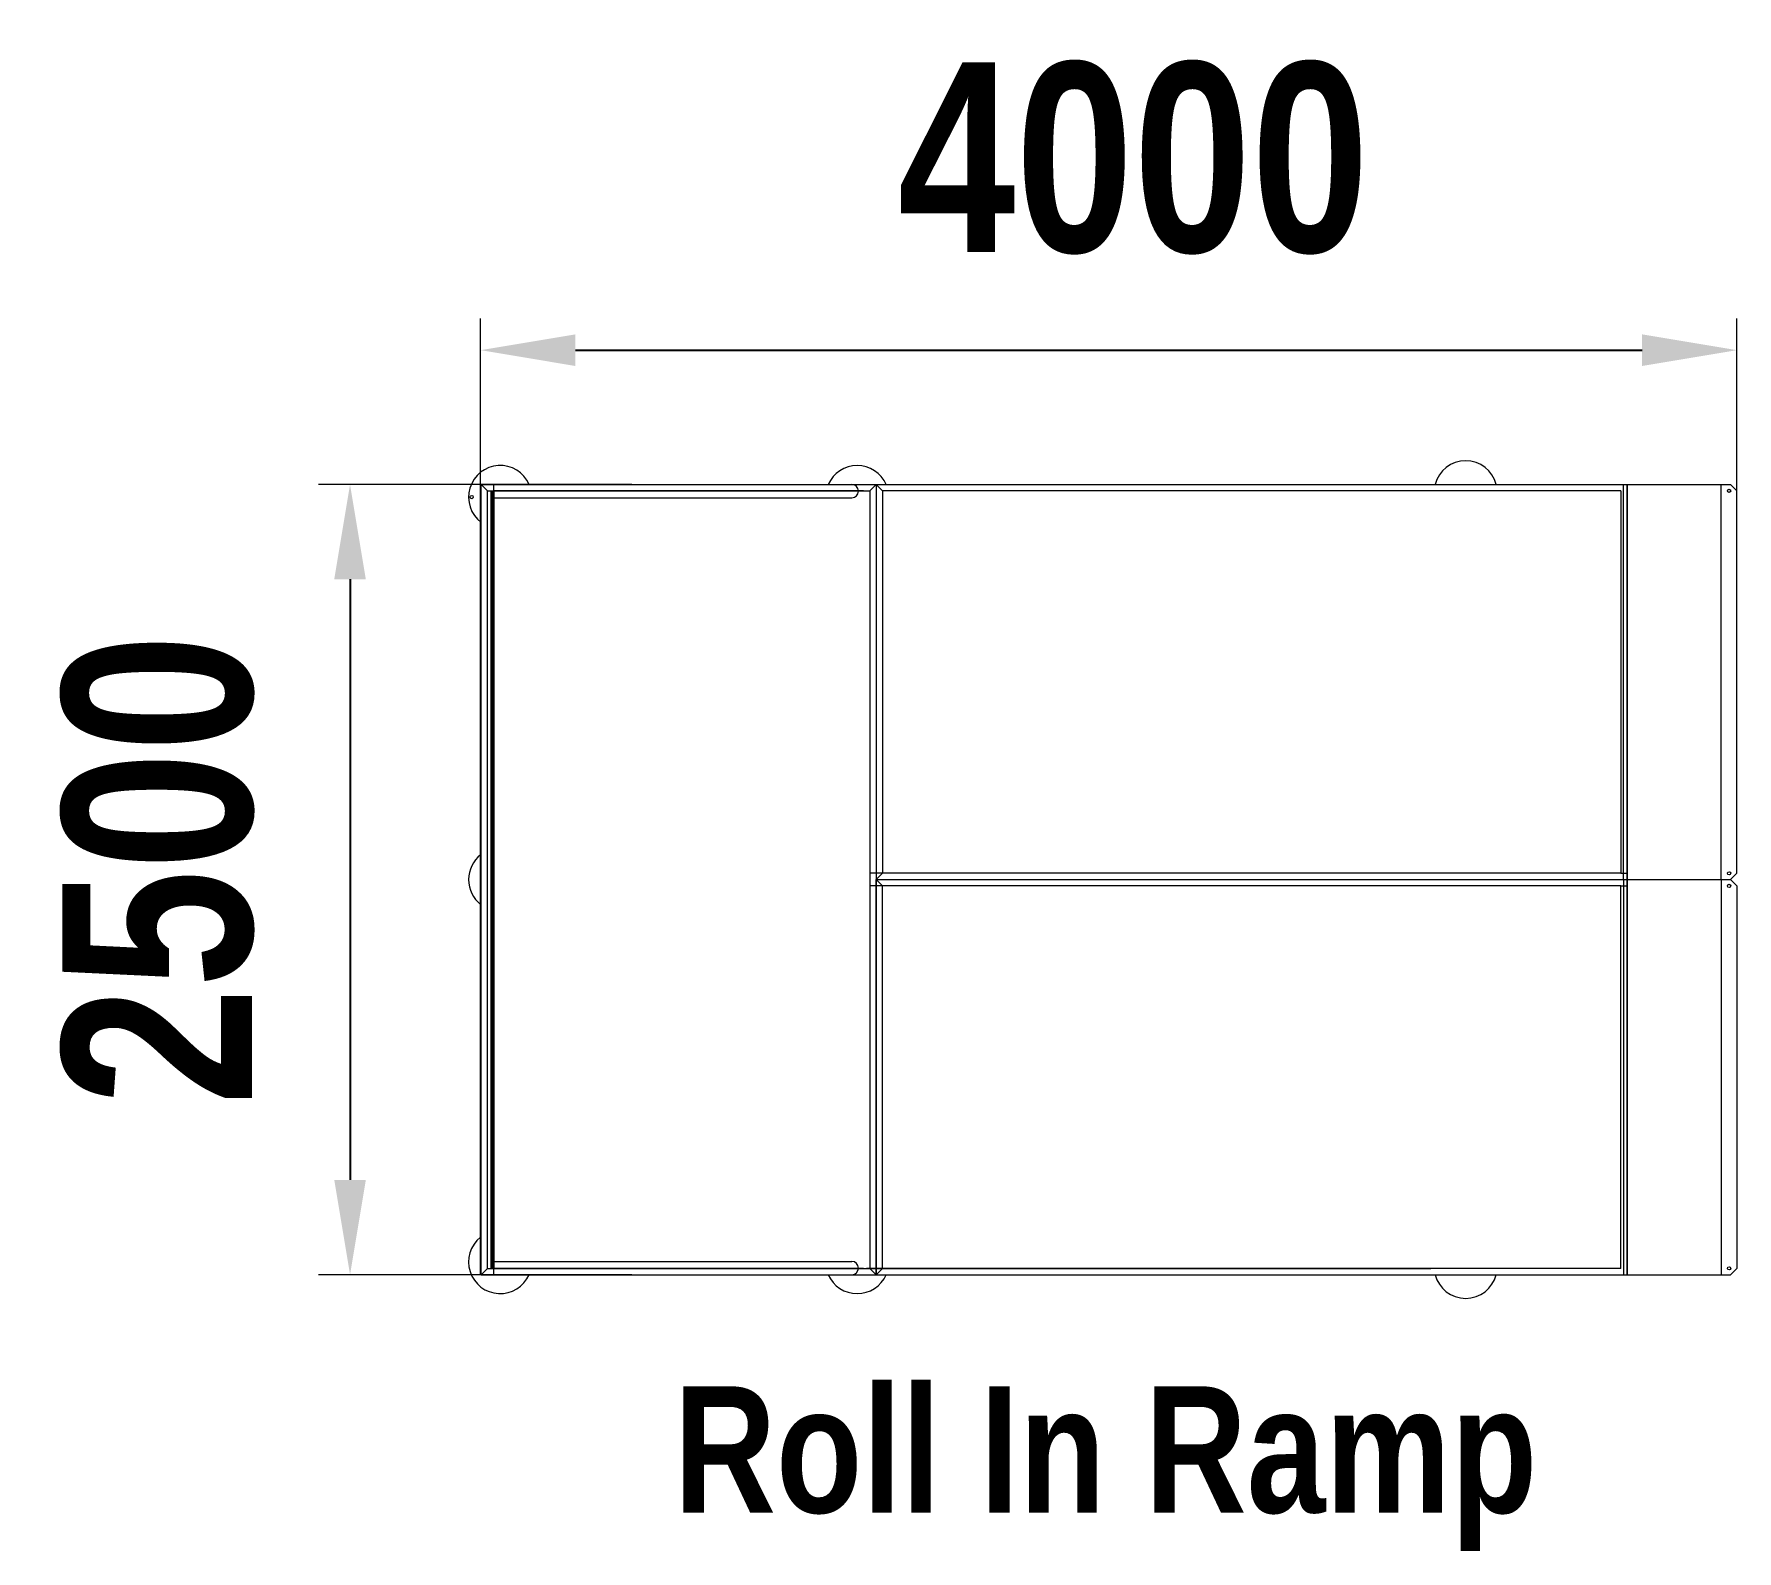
# Model space of a CAD drawing. Header units: millimetres. Extents: x 29159 to 34548, y -3860 to 939.
import ezdxf

# ---------------------------------------------------------------- set-up
doc = ezdxf.new("R2010")
doc.units = ezdxf.units.MM
doc.layers.add('DiKom', color=7, linetype='Continuous')
doc.styles.add('style1', font='arialbd.ttf', dxfattribs={"width": 0.8})
doc.dimstyles.new('1-50', dxfattribs={"dimtxt": 600, "dimasz": 300, "dimexe": 100, "dimexo": 0, "dimgap": 300, "dimtad": 1, "dimtxsty": 'style1', "dimcen": 200, "dimclrd": 7, "dimclre": 7, "dimclrt": 7, "dimadec": 1, "dimazin": 2, "dimtfac": 1, "dimtmove": 0, "dimatfit": 2, "dimfxl": 1, "dimlwd": 25, "dimlwe": 18, "dimarcsym": 0})

# ---------------------------------------------------------------- blocks, each defined once
blk = doc.blocks.new('*D18')
at = {"layer": 'Defpoints', "color": 0, "transparency": 16777216}
for p in [(34548.1, -60.9), (30571.9, -762.1), (34548.1, -762.1)]:
    blk.add_point(p, dxfattribs=at)
at = {"layer": 'DiKom', "color": 7, "lineweight": 18, "transparency": 16777216}
for p, q in [((30571.9, -762.1), (30571.9, 39.1)), ((34548.1, -762.1), (34548.1, 39.1))]:
    blk.add_line(p, q, dxfattribs=at)
at = {"layer": 'DiKom', "color": 7, "lineweight": 25, "transparency": 16777216}
blk.add_line((30871.9, -60.9), (34248.1, -60.9), dxfattribs=at)
at = {"layer": 'DiKom', "color": 7, "transparency": 16777216}
for points in [[(30871.9, -10.9), (30871.9, -110.9), (30571.9, -60.9)], [(34248.1, -10.9), (34248.1, -110.9), (34548.1, -60.9)]]:
    blk.add_solid(points, dxfattribs=at)
at = {"layer": 'DiKom', "color": 7, "transparency": 16777216, "insert": (32638.1, 545.4), "char_height": 600, "attachment_point": 5, "style": 'style1'}
blk.add_mtext('4000', dxfattribs=at)
blk = doc.blocks.new('*D19')
at = {"layer": 'Defpoints', "color": 0, "transparency": 16777216}
for p in [(31050.8, -485.8), (30158.8, -2985.8), (31050.8, -2985.8)]:
    blk.add_point(p, dxfattribs=at)
at = {"layer": 'DiKom', "color": 7, "lineweight": 18, "transparency": 16777216}
for p, q in [((31050.8, -485.8), (30058.8, -485.8)), ((31050.8, -2985.8), (30058.8, -2985.8))]:
    blk.add_line(p, q, dxfattribs=at)
at = {"layer": 'DiKom', "color": 7, "lineweight": 25, "transparency": 16777216}
blk.add_line((30158.8, -785.8), (30158.8, -2685.8), dxfattribs=at)
at = {"layer": 'DiKom', "color": 7, "transparency": 16777216}
for points in [[(30108.8, -785.8), (30208.8, -785.8), (30158.8, -485.8)], [(30108.8, -2685.8), (30208.8, -2685.8), (30158.8, -2985.8)]]:
    blk.add_solid(points, dxfattribs=at)
at = {"layer": 'DiKom', "color": 7, "transparency": 16777216, "insert": (29552.5, -1704.6), "char_height": 600, "attachment_point": 5, "rotation": 90, "style": 'style1'}
blk.add_mtext('2500', dxfattribs=at)

msp = doc.modelspace()

# ---------------------------------------------------------------- linework, layer by layer
at = {"layer": 'DiKom', "color": 7, "linetype": 'Continuous', "lineweight": 15}
for p, q in [((30571.909, -2982.767), (30571.909, -488.767)), ((30593.909, -505.767), (30573.909, -485.767)), ((30573.909, -485.767), (31823.909, -485.767)), ((30573.909, -2985.767), (30573.909, -485.767)), ((30574.909, -485.767), (30610.909, -485.767)), ((30593.909, -505.767), (31803.909, -505.767)), ((30593.909, -2965.767), (30593.909, -505.767)), ((30603.909, -505.767), (30603.909, -2965.767)), ((30608.909, -505.767), (30608.909, -2965.767)), ((30613.909, -485.767), (31746.92, -485.767)), ((30613.909, -2982.767), (30613.909, -488.767)), ((31783.909, -505.767), (30613.909, -505.767)), ((30613.909, -505.767), (30613.909, -2965.767)), ((30613.909, -527.767), (31746.92, -527.767)), ((31803.909, -505.767), (31823.909, -485.767)), ((31803.909, -505.767), (31803.909, -2965.767)), ((31823.909, -485.767), (31823.909, -2985.767)), ((31823.909, -485.767), (34200.687, -485.767)), ((31823.909, -485.767), (31843.909, -505.767)), ((31823.909, -485.767), (31823.909, -1735.767)), ((31843.909, -505.767), (31843.909, -1715.767)), ((34180.993, -505.767), (31843.909, -505.767)), ((34180.993, -505.767), (34180.993, -1715.767)), ((34189.568, -1735.767), (34189.568, -485.767)), ((34189.568, -485.767), (34528.1, -485.767)), ((34200.687, -1735.767), (34200.687, -485.767)), ((34200.687, -485.767), (34200.687, -1735.767)), ((34498.44, -1735.767), (34498.44, -485.767)), ((34528.1, -485.767), (34548.1, -505.767)), ((34548.1, -1715.767), (34548.1, -505.767)), ((34548.1, -1710.767), (34548.1, -510.767)), ((30613.909, -1713.767), (30613.909, -547.767)), ((30613.909, -1711.767), (30613.909, -589.665)), ((32534.392, -1715.767), (31803.909, -1715.767)), ((31823.909, -1735.767), (31843.909, -1715.767)), ((34180.993, -1715.767), (31843.909, -1715.767)), ((34180.993, -1715.767), (34200.687, -1715.767)), ((34528.1, -1735.767), (34548.1, -1715.767)), ((30613.909, -2923.767), (30613.909, -1757.767)), ((30613.909, -1759.767), (30613.909, -2881.869)), ((32534.392, -1755.767), (31803.909, -1755.767)), ((31823.909, -1735.767), (34200.687, -1735.767)), ((31823.909, -1735.767), (34200.687, -1735.767)), ((31823.909, -1735.767), (31843.909, -1755.767)), ((31823.909, -2985.767), (31823.909, -1735.767)), ((31843.909, -2965.767), (31843.909, -1755.767)), ((34180.993, -1755.767), (31843.909, -1755.767)), ((34180.993, -2965.767), (34180.993, -1755.767)), ((34180.993, -1755.767), (34200.687, -1755.767)), ((34189.568, -1735.767), (34528.1, -1735.767)), ((34189.568, -1735.767), (34189.568, -2985.767)), ((34189.568, -1735.767), (34528.1, -1735.767)), ((34200.687, -1735.767), (34200.687, -2985.767)), ((34200.687, -2985.767), (34200.687, -1735.767)), ((34498.44, -1735.767), (34498.44, -2985.767)), ((34528.1, -1735.767), (34548.1, -1755.767)), ((34548.1, -1755.767), (34548.1, -2965.767)), ((34548.1, -1760.767), (34548.1, -2960.767)), ((30613.909, -2943.767), (31746.92, -2943.767)), ((30593.909, -2965.767), (30573.909, -2985.767)), ((30573.909, -2985.767), (31823.909, -2985.767)), ((30574.909, -2985.767), (30610.909, -2985.767)), ((30593.909, -2965.767), (31803.909, -2965.767)), ((31783.909, -2965.767), (30613.909, -2965.767)), ((30613.909, -2965.767), (33579.568, -2965.767)), ((30613.909, -2985.767), (31746.92, -2985.767)), ((32534.392, -2965.767), (31792.909, -2965.767)), ((31803.909, -2965.767), (31823.909, -2985.767)), ((31823.909, -2985.767), (31843.909, -2965.767)), ((31823.909, -2985.767), (34200.687, -2985.767)), ((34180.993, -2965.767), (31843.909, -2965.767)), ((34189.568, -2985.767), (34528.1, -2985.767)), ((34528.1, -2985.767), (34548.1, -2965.767))]:
    msp.add_line(p, q, dxfattribs=at)
for centre in [(30543.909, -525.767), (34523.27, -505.767), (34523.27, -1715.767), (34523.27, -1755.767), (34523.27, -2965.767)]:
    msp.add_circle(centre, 5, dxfattribs=at)
for centre, radius, start, end in [((30633.909, -525.767), 100, 23.578178, 233.130102), ((31763.909, -525.767), 100, 23.578178, 156.421822), ((33689.568, -510.767), 100, 14.477512, 165.522488), ((30574.909, -488.767), 3, 90, 180), ((31746.92, -506.767), 21, 0, 90), ((31746.92, -506.767), 21, 270, 0), ((30633.909, -1735.767), 100, 128.316134, 231.683866), ((30633.909, -2945.767), 100, 128.316134, 336.421822), ((31746.92, -2964.767), 21, 0, 90), ((30574.909, -2982.767), 3, 180, 270), ((31763.909, -2945.767), 100, 203.578178, 336.421822), ((31746.92, -2964.767), 21, 270, 0), ((33689.568, -2960.767), 100, 194.477512, 345.522488)]:
    msp.add_arc(centre, radius, start, end, dxfattribs=at)

# ---------------------------------------------------------------- texts
at = {"layer": 'DiKom', "insert": (31184.224, -3339.065), "char_height": 400, "width": 5405.47657, "attachment_point": 1, "style": 'style1'}
msp.add_mtext('Roll In Ramp', dxfattribs=at)

# ---------------------------------------------------------------- dimensions: what is measured, and where the dimension line sits
at = {"layer": 'DiKom'}
dim = msp.add_linear_dim(base=(34548.1, -60.912), p1=(30571.909, -762.137), p2=(34548.1, -762.137), text='4000', dimstyle='1-50', dxfattribs=at)
dim.commit()
dim.dimension.update_dxf_attribs({"geometry": '*D18', "text_midpoint": (32638.125, -60.912), "dimtype": 160})
dim = msp.add_linear_dim(base=(30158.826, -2985.767), p1=(31050.823, -485.767), p2=(31050.823, -2985.767), angle=90, dimstyle='1-50', dxfattribs=at)
dim.commit()
dim.dimension.update_dxf_attribs({"geometry": '*D19', "text_midpoint": (30158.826, -1704.583), "dimtype": 160})

doc.saveas('drawing.dxf')
